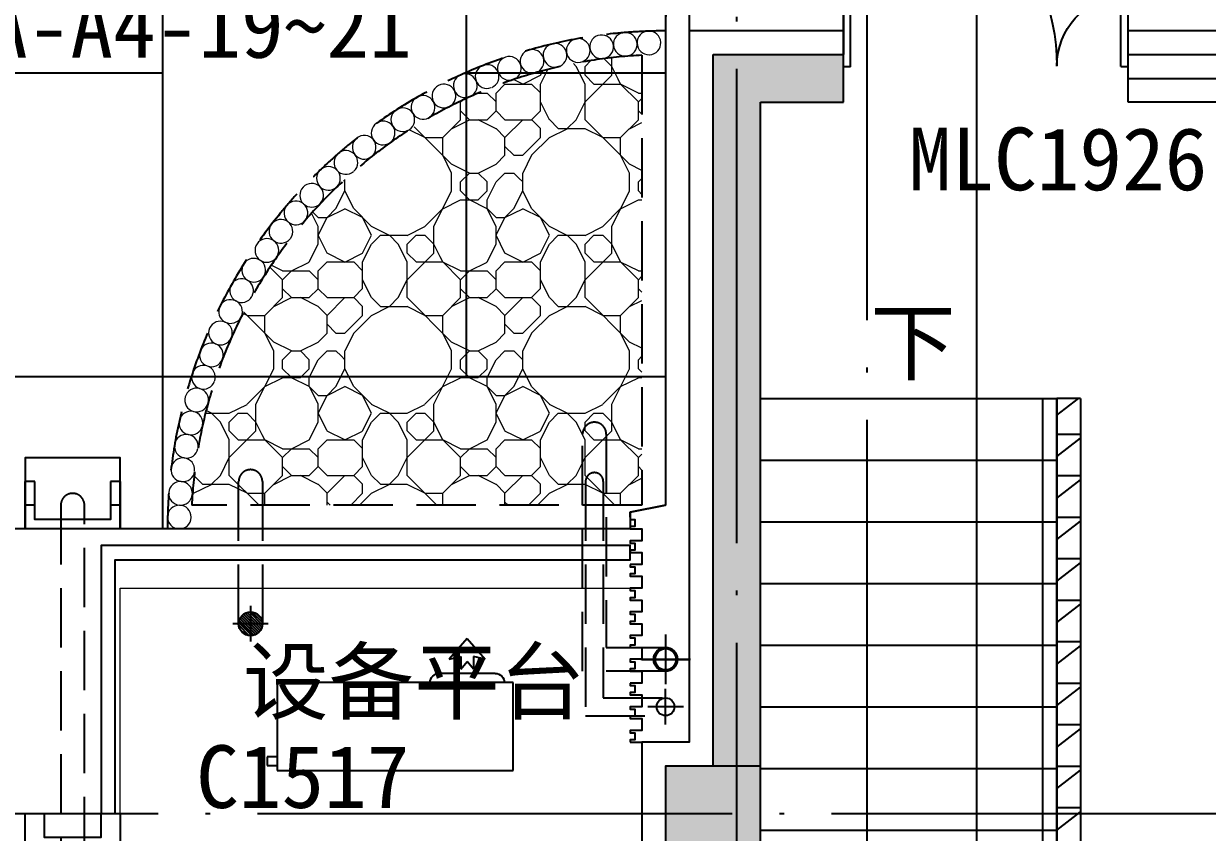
# Model space of a CAD drawing. Extents: x -46233 to 84150, y 109350 to 390860.
# Drawn here: x 13496 to 18487, y 129920 to 133331 of the extents above; entities that cross this region are included whole.
import ezdxf
from ezdxf.xclip import XClip

# ---------------------------------------------------------------- set-up
doc = ezdxf.new("R2010")
doc.units = 0
doc.header["$LTSCALE"] = 1000
doc.header["$MEASUREMENT"] = 0
doc.header["$XCLIPFRAME"] = 0
doc.linetypes.add('3#-轴线$1$DOTE', pattern=[2.42, 2, -0.2, 0.02, -0.2])
doc.linetypes.add('DASH', pattern=[0.35, 0.25, -0.1])
doc.layers.get('Defpoints').update_dxf_attribs({"color": 4, "linetype": 'DASH'})
for name, color, linetype in [('$0$A-DRAN-SYMB', 243, 'Continuous'), ('$1$A-DRAN-SYMB', 243, 'Continuous'), ('125-MC编号-首层$0$A-ANNO-TEXT', 255, 'Continuous'), ('125-北侧门头$0$125-北侧门头$0$A-00-HX-113-wall-01Y$0$HRAL', 31, 'Continuous'), ('125-北侧门头$0$125-北侧门头$0$A-DRAN-SYMB', 243, 'Continuous'), ('125-北侧门头$0$125-北侧门头$0$A-FLOR-UNDR', 177, 'Continuous'), ('125-北侧门头$0$125-北侧门头$0$造甲村-建筑200户型底图$0$A-FURN', 8, 'Continuous'), ('125-核心筒-首层南入$0$A-COLU-CONC', 7, 'Continuous'), ('125-核心筒-首层南入$0$A-COLU-CONC-HATC', 204, 'Continuous'), ('125-核心筒-首层南入$0$A-DOOR', 51, 'Continuous'), ('125-核心筒-首层南入$0$A-FLOR-STRS', 51, 'Continuous'), ('125-核心筒-首层南入$0$A-WALL-BLOK', 131, 'Continuous'), ('125-核心筒-首层南入$0$A-WALL-CONC', 9, 'Continuous'), ('125-核心筒-首层南入$0$A-WALL-INSL', 241, 'Continuous'), ('3#-轴线$1$A-ANNO-DOTE', 10, '3#-轴线$1$DOTE'), ('3#楼首层线脚$0$$0$造甲村-建筑200户型底图$0$A-FURN', 8, 'Continuous'), ('3#楼首层线脚$0$A-00-HX-113-wall-01Y$0$HRAL', 31, 'Continuous'), ('3#楼首层线脚$0$A-FLOR-HRAL', 71, 'Continuous'), ('A-ANNO-NOTE', 3, 'Continuous'), ('A-ANNO-TEXT', 255, 'Continuous'), ('A-DRAN-SYMB', 243, 'Continuous'), ('A-FLOR-STRS', 51, 'Continuous'), ('PUB_HATCH', 8, 'Continuous'), ('公区-MC编号-首$0$A-ANNO-TEXT', 255, 'Continuous'), ('公区-文字-首$0$A-ANNO-SYMB', 3, 'Continuous'), ('公区-文字-首$0$A-ANNO-TEXT', 7, 'Continuous'), ('铺装$0$$0$绿化轮廓', 67, 'Continuous')]:
    doc.layers.add(name, color=color, linetype=linetype)
doc.layers.add('3#楼首层线脚$0$A-00-15-1#-PM-2F$0$00-装饰-看', color=46, linetype='Continuous', lineweight=5)
doc.layers.add('A-00-装饰看线-251', color=251, linetype='Continuous', lineweight=5)
doc.styles.add('125-MC编号-首层$0$Standard', font='')
doc.styles.add('_TCH_DIM', font='')
doc.styles.add('公区-MC编号-首$0$Standard', font='')
doc.styles.add('公区-文字-首$0$_TCH_DIM', font='')
doc.styles.add('公区-文字-首$0$Standard', font='')
doc.styles.get('125-MC编号-首层$0$Standard').set_extended_font_data('SimSun')
doc.styles.get('_TCH_DIM').set_extended_font_data('SimSun')
doc.styles.get('公区-MC编号-首$0$Standard').set_extended_font_data('SimSun')
doc.styles.get('公区-文字-首$0$_TCH_DIM').set_extended_font_data('SimSun')
doc.styles.get('公区-文字-首$0$Standard').set_extended_font_data('SimSun')

# ---------------------------------------------------------------- blocks, each defined once
blk = doc.blocks.new('125-北侧门头$0$125-北侧门头$0$DDDA$C0A4D4CDB')
at = {"color": 0}
for p, q in [((193.3, 556.5), (117.4, 469)), ((193.3, 556.5), (269.2, 469)), ((117.4, 469), (166.5, 480.6)), ((166.5, 480.6), (166.5, 426.2)), ((166.5, 426.2), (193.3, 459.5)), ((220.1, 426.2), (193.3, 459.5)), ((220.1, 480.6), (220.1, 426.2)), ((269.2, 469), (220.1, 480.6)), ((75.1, 408.7), (311.5, 408.7)), ((0, 0), (0, 370)), ((0, 370), (995, 370)), ((995, 370), (995, 0)), ((995, 57.2), (1037.4, 57.2)), ((1037.4, 57.2), (1037.4, 20.2)), ((995, 0), (0, 0)), ((1037.4, 20.2), (995, 20.2))]:
    blk.add_line(p, q, dxfattribs=at)
for centre, start_param, end_param in [((75.1, 370), 0.785398, 2.356194), ((311.5, 370), 5.497787, 7.068583)]:
    blk.add_ellipse(centre, major_axis=(27.3, 27.3), ratio=1, start_param=start_param, end_param=end_param, dxfattribs=at)
blk = doc.blocks.new('125-北侧门头')
at = {"layer": '125-北侧门头$0$125-北侧门头$0$A-DRAN-SYMB'}
h = blk.add_hatch(dxfattribs=at)
h.set_pattern_fill('ANSI31', color=256, scale=5, angle=270, style=0)
h.set_pattern_definition([(315, (-58418.732, -6432.753), (5.6126601, 5.6126601), [])])
edge = h.paths.add_edge_path()
edge.add_arc((3900, -1850), 25, 0, 360)
at = {"layer": '125-北侧门头$0$125-北侧门头$0$A-00-HX-113-wall-01Y$0$HRAL'}
for points in [[(4150, 2300), (4150, 2320), (-300, 2320), (-300, 2300)], [(2400, 300), (2400, 500), (2380, 500), (2350, 350), (2350, 300)], [(3920, 400), (3910, 400), (3910, 380), (3880, 380), (3880, 400), (3870, 400), (3870, 350), (3820, 350), (3820, 400), (3810, 400), (3810, 380), (3780, 380), (3780, 400), (3770, 400), (3770, 350), (3720, 350), (3720, 400), (3710, 400), (3710, 380), (3680, 380), (3680, 400), (3670, 400), (3670, 350), (3620, 350), (3620, 400), (3610, 400), (3610, 380), (3580, 380), (3580, 400), (3570, 400), (3570, 350), (3520, 350), (3520, 400), (3510, 400), (3510, 380), (3480, 380), (3480, 400), (3470, 400), (3470, 350), (2850, 350), (2850, 400), (2840, 400), (2840, 380), (2810, 380), (2810, 400), (2800, 400), (2800, 350), (2750, 350), (2750, 400), (2740, 400), (2740, 380), (2710, 380), (2710, 400), (2700, 400), (2700, 350), (2650, 350), (2650, 400), (2640, 400), (2640, 380), (2610, 380), (2610, 400), (2600, 400), (2600, 350), (2550, 350), (2550, 400), (2540, 400), (2540, 380), (2510, 380), (2510, 400), (2500, 400), (2500, 350), (2450, 350), (2450, 400), (2440, 400), (2440, 380), (2410, 380), (2410, 400), (2400, 400)], [(-200, 300), (-300, 300), (-300, -1800)], [(-200.7, 300), (450, 300), (450, 200), (-200.7, 200)], [(-200.7, 300), (-200.7, 200)], [(4048.5, -100), (4148.7, -100), (4148.7, 300), (2350, 300), (2350, 200), (4048.5, 200), (4048.5, 200), (4048.5, -100)], [(4148.7, -100), (4148.7, -1650)], [(2999.3, -1750), (4048.5, -1750), (4048.5, -2050), (4148.7, -2050), (4148.7, -1650), (2999.3, -1650)], [(-450, -1850), (-450, -1850), (-450, -1830), (-300, -1800), (-300, -1800)], [(-450, -1850), (-450, -1860), (-430, -1860), (-430, -1890), (-450, -1890), (-450, -1900), (-400, -1900), (-400, -1950), (-450, -1950), (-450, -1960), (-430, -1960), (-430, -1990), (-450, -1990), (-450, -2000), (-400, -2000), (-400, -2050), (-450, -2050)], [(-450, -2050), (-450, -2060), (-430, -2060), (-430, -2090), (-450, -2090), (-450, -2100), (-400, -2100), (-400, -2150), (-450, -2150), (-450, -2160), (-430, -2160), (-430, -2190), (-450, -2190), (-450, -2200), (-400, -2200), (-400, -2250), (-450, -2250), (-450, -2260), (-430, -2260), (-430, -2290), (-450, -2290), (-450, -2300), (-400, -2300), (-400, -2350), (-450, -2350), (-450, -2360), (-430, -2360), (-430, -2390), (-450, -2390), (-450, -2400), (-400, -2400), (-400, -2450), (-450, -2450), (-450, -2460), (-430, -2460), (-430, -2490), (-450, -2490), (-450, -2500), (-400, -2500), (-400, -2550), (-450, -2550)], [(4148.7, -2050), (4148.7, -3100)], [(-450, -2550), (-450, -2560), (-430, -2560), (-430, -2590), (-450, -2590), (-450, -2600), (-400, -2600), (-400, -2650), (-450, -2650), (-450, -2660), (-430, -2660), (-430, -2690), (-450, -2690), (-450, -2700), (-400, -2700), (-400, -2750), (-450, -2750), (-450, -2760), (-430, -2760), (-430, -2790), (-450, -2790), (-450, -2800)], [(-450, -2800), (-400, -2800), (-400, -3400)], [(4048.5, -3400), (4048.5, -3100), (4148.7, -3100), (4148.7, -3400)]]:
    blk.add_lwpolyline(points, dxfattribs=at)
for points in [[(-300, 2300), (4150, 2300), (4150, 300), (-300, 300)], [(4148.7, -180), (4148.7, -150), (4098.7, -150), (4098.6, -180)], [(4148.7, -280), (4148.7, -250), (4098.7, -250), (4098.6, -280)], [(4148.7, -380), (4148.7, -350), (4098.7, -350), (4098.6, -380)], [(4148.7, -480), (4148.7, -450), (4098.7, -450), (4098.6, -480)], [(4148.7, -580), (4148.7, -550), (4098.7, -550), (4098.6, -580)], [(4148.7, -680), (4148.7, -650), (4098.7, -650), (4098.6, -680)], [(4148.7, -780), (4148.7, -750), (4098.7, -750), (4098.6, -780)], [(4148.7, -880), (4148.7, -850), (4098.7, -850), (4098.6, -880)], [(4148.7, -980), (4148.7, -950), (4098.7, -950), (4098.6, -980)], [(4148.7, -1080), (4148.7, -1050), (4098.7, -1050), (4098.6, -1080)], [(4148.7, -1180), (4148.7, -1150), (4098.7, -1150), (4098.6, -1180)], [(4148.7, -1280), (4148.7, -1250), (4098.7, -1250), (4098.6, -1280)], [(4148.7, -1380), (4148.7, -1350), (4098.7, -1350), (4098.6, -1380)], [(4148.7, -1480), (4148.7, -1450), (4098.7, -1450), (4098.6, -1480)], [(4148.7, -1580), (4148.7, -1550), (4098.7, -1550), (4098.6, -1580)], [(4148.7, -2130), (4148.7, -2100), (4098.7, -2100), (4098.6, -2130)], [(4148.7, -2230), (4148.7, -2200), (4098.7, -2200), (4098.6, -2230)], [(4148.7, -2330), (4148.7, -2300), (4098.7, -2300), (4098.6, -2330)], [(4148.7, -2430), (4148.7, -2400), (4098.7, -2400), (4098.6, -2430)], [(4148.7, -2530), (4148.7, -2500), (4098.7, -2500), (4098.6, -2530)], [(4148.7, -2630), (4148.7, -2600), (4098.7, -2600), (4098.6, -2630)], [(4148.7, -2730), (4148.7, -2700), (4098.7, -2700), (4098.6, -2730)], [(4148.7, -2830), (4148.7, -2800), (4098.7, -2800), (4098.6, -2830)], [(4148.7, -2930), (4148.7, -2900), (4098.7, -2900), (4098.6, -2930)], [(4148.7, -3030), (4148.7, -3000), (4098.7, -3000), (4098.6, -3030)]]:
    blk.add_lwpolyline(points, close=True, dxfattribs=at)
at = {"layer": '125-北侧门头$0$125-北侧门头$0$A-00-HX-113-wall-01Y$0$HRAL', "elevation": 0}
for points in [[(4150, 300), (4150, 600), (4120, 600), (4120, 500), (3980, 500), (3980, 600), (3950, 600), (3950, 300), (3920, 300)], [(3950, 450), (3920, 450), (3920, 300)]]:
    blk.add_lwpolyline(points, dxfattribs=at)
at = {"layer": '125-北侧门头$0$125-北侧门头$0$A-DRAN-SYMB'}
blk.add_circle((3900, -1850), 25, dxfattribs=at)
at = {"layer": '125-北侧门头$0$125-北侧门头$0$A-FLOR-UNDR'}
for points in [[(3000, -1650), (4048.5, -1650), (4048.5, 200), (3000, 200)], [(3000, -1650), (3748.5, -1650), (3748.5, -100), (3000, -100)]]:
    blk.add_lwpolyline(points, close=True, dxfattribs=at)
blk.add_lwpolyline([(2999.3, -1950), (3252.2, -329.7), (3748.5, -100)], dxfattribs=at)
at = {"layer": '125-北侧门头$0$125-北侧门头$0$造甲村-建筑200户型底图$0$A-FURN', "ltscale": 0.1, "extrusion": (0, 0, -1), "xscale": -1, "zscale": -1, "rotation": 90}
blk.add_blockref('125-北侧门头$0$125-北侧门头$0$DDDA$C0A4D4CDB', (-3329.7, -1858.4), dxfattribs=at)
blk = doc.blocks.new('125-核心筒-首层南入$0$$DorLib2D$00000225')
at = {"color": 0}
for p, q in [((0.475, -0.0014), (0.475, 0.7521)), ((0.475, 0.7521), (0.5, 0.7521)), ((0.5, -0.0014), (0.5, 0.7521)), ((-0.5, 0), (-0.5, 0.252)), ((-0.475, 0.252), (-0.5, 0.252)), ((-0.475, 0), (-0.475, 0.252)), ((-0.475, 0), (-0.5, 0)), ((0.475, -0.0014), (0.5, -0.0014))]:
    blk.add_line(p, q, dxfattribs=at)
for centre, radius, start, end in [((0.5046, -0.0019), 0.7546, 92.2493, 179.7238), ((-0.5008, 0.0026), 0.2508, 359.7899, 84.0974)]:
    blk.add_arc(centre, radius, start, end, dxfattribs=at)
blk = doc.blocks.new('125-核心筒-首层南入$0$$WINLIB2D$00000001')
at = {"color": 0}
for points in [[(-0.5, 0.5), (-0.5, -0.5)], [(-0.5, 0.5), (0.5, 0.5)], [(0.5, -0.5), (0.5, 0.5)], [(0.5, 0.1667), (-0.5, 0.1667)], [(0.5, -0.1667), (-0.5, -0.1667)], [(-0.5, -0.5), (0.5, -0.5)]]:
    blk.add_lwpolyline(points, dxfattribs=at)
blk = doc.blocks.new('_FZH')
blk.add_lwpolyline([(-0.5, -0.5), (0.5, -0.5), (0.5, 0.5), (-0.5, 0.5)], close=True)
at = {"layer": 'PUB_HATCH'}
blk.add_solid([(-0.5, -0.5), (0.5, -0.5), (-0.5, 0.5), (0.5, 0.5)], dxfattribs=at)
blk = doc.blocks.new('125-核心筒-首层南入')
at = {"layer": '125-核心筒-首层南入$0$A-COLU-CONC-HATC'}
for points in [[(-1850, 10800), (-1650, 10600), (-1300, 10600), (-1300, 10800)], [(-1850, 7800), (-1650, 7800), (-1650, 10600), (-1850, 10800)]]:
    blk.add_hatch(color=256, dxfattribs=at).paths.add_polyline_path(points)
h = blk.add_hatch(dxfattribs=at)
h.set_pattern_fill('空心砖', color=256, scale=50, style=0)
h.set_pattern_definition([(0, (0, 0), (0, 175), []), (37.875, (200, 0), (-84.8076, 109.0383), []), (90, (200, 0), (-225, 1e-14), [])])
h.paths.add_polyline_path([(-400, 9350), (-400, 7050), (-333.3, 7050), (-300, 7100), (-300, 9350)])
at = {"layer": '125-核心筒-首层南入$0$A-FLOR-STRS'}
for p, q in [((-1650, 5450), (-1650, 9350)), ((-1650, 9350), (-400, 9350)), ((-460, 5450), (-460, 9350)), ((-460, 9350), (-400, 9350)), ((-400, 5450), (-400, 9350)), ((-400, 5450), (-400, 9350)), ((-1650, 9090), (-400, 9090)), ((-1650, 8830), (-400, 8830)), ((-1650, 8570), (-400, 8570)), ((-1650, 8310), (-400, 8310)), ((-1650, 8050), (-400, 8050)), ((-1650, 7790), (-400, 7790)), ((-1650, 7530), (-400, 7530))]:
    blk.add_line(p, q, dxfattribs=at)
at = {"layer": '125-核心筒-首层南入$0$A-WALL-BLOK'}
for p, q in [((-400, 9350), (-400, 7050)), ((-300, 9350), (-400, 9350)), ((-300, 9350), (-300, 7100))]:
    blk.add_line(p, q, dxfattribs=at)
at = {"layer": '125-核心筒-首层南入$0$A-WALL-CONC'}
for p, q in [((-1850, 10800), (-1300, 10800)), ((-1850, 7800), (-1850, 10800)), ((-1300, 10600), (-1300, 10800)), ((-1650, 10600), (-1300, 10600)), ((-1650, 7800), (-1650, 10600))]:
    blk.add_line(p, q, dxfattribs=at)
at = {"layer": '125-核心筒-首层南入$0$A-WALL-INSL'}
blk.add_line((-1300, 10900), (-1300, 10800), dxfattribs=at)
blk.add_lwpolyline([(-1300, 10800), (-1300, 10900), (-1950, 10900), (-1950, 7900), (-2150, 7900), (-2150, 7300), (-2650, 7300)], dxfattribs=at)
blk.add_blockref('125-北侧门头', (-1750, 10700))
at = {"layer": '125-核心筒-首层南入$0$A-COLU-CONC', "xscale": 400, "yscale": 800, "zscale": 800}
blk.add_blockref('_FZH', (-1850, 7400), dxfattribs=at)
at = {"layer": '125-核心筒-首层南入$0$A-DOOR', "zscale": 300}
for name, p, xscale, yscale in [('125-核心筒-首层南入$0$$DorLib2D$00000225', (-700, 10750), -1200, 1200), ('125-核心筒-首层南入$0$$WINLIB2D$00000001', (250, 10750), -700, 300)]:
    blk.add_blockref(name, p, dxfattribs=dict(at, xscale=xscale, yscale=yscale))
blk = doc.blocks.new('公区-文字-首')
at = {"layer": '公区-文字-首$0$A-ANNO-SYMB'}
blk.add_lwpolyline([(-1024.3, 9350, 0, 0, 0), (-1024.3, 5450, 0, 80, 0), (-1024.3, 5750, 0, 0, 0)], format="xyseb", dxfattribs=at)
at = {"layer": '公区-文字-首$0$A-ANNO-TEXT', "color": 7, "style": '公区-文字-首$0$_TCH_DIM'}
blk.add_text('下', height=264.3, dxfattribs=at).set_placement((-1187.5, 9455))
at = {"layer": '公区-文字-首$0$A-ANNO-TEXT', "style": '公区-文字-首$0$Standard'}
blk.add_text('设备平台', height=264.35, dxfattribs=at).set_placement((-3831.5, 8024.2))
blk = doc.blocks.new('125-MC编号-首层')
at = {"layer": '125-MC编号-首层$0$A-ANNO-TEXT', "color": 2, "style": '125-MC编号-首层$0$Standard'}
blk.add_text('C1517', height=264.35, dxfattribs=at).set_placement((-4029.2, 7623.2, 0))
blk = doc.blocks.new('3#-1F')
for name in ['公区-文字-首', '125-核心筒-首层南入', '125-MC编号-首层']:
    blk.add_blockref(name, (10450, -7100))
blk = doc.blocks.new('3#-轴线')
at = {"layer": '3#-轴线$1$A-ANNO-DOTE'}
for points in [[(8700, -3200), (8700, 5500)], [(9250, -7100), (9250, 5500)], [(-3000, 500), (45757.3, 500)]]:
    blk.add_lwpolyline(points, dxfattribs=at)
blk = doc.blocks.new('公区-MC编号-首')
at = {"layer": '公区-MC编号-首$0$A-ANNO-TEXT', "color": 2, "style": '公区-MC编号-首$0$Standard'}
blk.add_text('MLC1926', height=264.35, dxfattribs=at).set_placement((-1024.8, 10228))
blk = doc.blocks.new('3#楼首层线脚$0$$0$DDDA$C0A4D4CDB')
at = {"color": 0}
for p, q in [((193.3, 556.5), (117.4, 469)), ((193.3, 556.5), (269.2, 469)), ((117.4, 469), (166.5, 480.6)), ((166.5, 480.6), (166.5, 426.2)), ((166.5, 426.2), (193.3, 459.5)), ((220.1, 426.2), (193.3, 459.5)), ((220.1, 480.6), (220.1, 426.2)), ((269.2, 469), (220.1, 480.6)), ((75.1, 408.7), (311.5, 408.7)), ((0, 0), (0, 370)), ((0, 370), (995, 370)), ((995, 370), (995, 0)), ((995, 57.2), (1037.4, 57.2)), ((1037.4, 57.2), (1037.4, 20.2)), ((995, 0), (0, 0)), ((1037.4, 20.2), (995, 20.2))]:
    blk.add_line(p, q, dxfattribs=at)
for centre, start_param, end_param in [((75.1, 370), 0.785398, 2.356194), ((311.5, 370), 5.497787, 7.068583)]:
    blk.add_ellipse(centre, major_axis=(27.3, 27.3), ratio=1, start_param=start_param, end_param=end_param, dxfattribs=at)
blk = doc.blocks.new('3#楼首层线脚')
at = {"layer": '3#楼首层线脚$0$A-00-15-1#-PM-2F$0$00-装饰-看', "linetype": 'ByBlock'}
for points in [[(-2200, 8800), (-10649.2, 8800), (-10649.2, 7400)], [(-4350, 7550), (-4350, 8550.1), (-2200, 8550)]]:
    blk.add_lwpolyline(points, dxfattribs=at)
at = {"layer": '3#楼首层线脚$0$A-00-HX-113-wall-01Y$0$HRAL'}
blk.add_lwpolyline([(-4750, 7320), (-4750, 7600), (-4670, 7600), (-4670, 7500), (-4430, 7500), (-4430, 7600), (-4350, 7600), (-4350, 7320)], dxfattribs=at)
at = {"layer": '3#楼首层线脚$0$A-FLOR-HRAL'}
blk.add_lwpolyline([(-4370, 7600), (-4370, 8670.1), (-2200, 8670), (-2200, 8730), (-4430, 8730.1), (-4430, 7600)], dxfattribs=at)
at = {"layer": '3#楼首层线脚$0$$0$造甲村-建筑200户型底图$0$A-FURN', "ltscale": 0.1, "extrusion": (0, 0, -1), "zscale": -1}
blk.add_blockref('3#楼首层线脚$0$$0$DDDA$C0A4D4CDB', (2693.1, 7781.7), dxfattribs=at)
blk = doc.blocks.new('铺装')
at = {"layer": '铺装$0$$0$绿化轮廓'}
h = blk.add_hatch(dxfattribs=at)
h.set_pattern_fill('拼花地砖03', color=252, scale=800)
h.set_pattern_definition([(0, (0, 0), (3840, 1280), [5120, -1280]), (90, (0, -1280), (-1280, 3840), [5120, -1280])])
h.paths.add_polyline_path([(525334049.6, 299513380), (525329600.9, 299513380), (525329600.9, 299507760), (525313498.3, 299507760), (525313499, 299513380), (525309050.3, 299513380), (525309049.6, 299509259.8), (525308899.6, 299509230), (525308899.6, 299509159.9), (525300450.4, 299509159.9), (525300450.4, 299507759.9), (525300429.6, 299507759.9), (525300429.6, 299507560.9), (525297899.6, 299507560.9), (525297899.6, 299510560), (525305649.6, 299510560), (525305649.6, 299513380), (525314849.6, 299513380), (525314849.7, 299510660.9), (525328249.7, 299510660.9), (525328249.6, 299513380), (525337449.6, 299513380), (525337449.6, 299510760.9), (525345949.6, 299510760.9), (525345949.6, 299509159.9), (525334199.6, 299509159.9), (525334199.6, 299509230), (525334049.6, 299509260)])
at = {"layer": '铺装$0$$0$绿化轮廓', "color": 252}
blk.add_lwpolyline([(525329600.9, 299507760), (525313498.3, 299507760), (525313499, 299513380), (525309050.3, 299513380), (525309049.6, 299509259.8), (525308899.6, 299509230), (525308899.6, 299509159.9), (525300450.4, 299509159.9), (525300450.4, 299507759.9), (525300429.6, 299507759.9), (525300429.6, 299507560.9), (525297899.6, 299507560.9), (525297899.6, 299510560), (525305649.6, 299510560), (525305649.6, 299513380), (525314849.6, 299513380), (525314849.7, 299510660.9), (525328249.7, 299510660.9)], dxfattribs=at)
blk = doc.blocks.new('*U98')
blk.add_arc((0, 0.6), 50, 271.3976, 268.9843)
blk = doc.blocks.new('*U99')
at = {"layer": 'A-00-装饰看线-251', "color": 0, "linetype": 'ByBlock', "lineweight": -2, "transparency": 16777216}
for p, rotation in [((7630, 3792.9), 4.757155611758169), ((7729.8, 3798.8), 1.962312798387175), ((7333.9, 3746.3), 13.14168405186975), ((7431.8, 3766.7), 10.34684123849915), ((7530.6, 3782.2), 7.551998425128726), ((7141.7, 3691.4), 18.73136967861041), ((7237.1, 3721.2), 15.93652686524017), ((7047.8, 3657), 21.52621249198086), ((6955.7, 3618.1), 24.32105530535139), ((6777.7, 3526.9), 29.91074093209222), ((6865.6, 3574.7), 27.11589811872181), ((6692.3, 3475), 32.70558374546264), ((6609.5, 3418.9), 35.50042655883331), ((6529.6, 3358.9), 38.29526937220385), ((6452.6, 3295), 41.09011218557414), ((6378.9, 3227.5), 43.88495499894469), ((6308.5, 3156.4), 46.67979781231523), ((6241.7, 3082), 49.47464062568577), ((6178.6, 3004.5), 52.26948343905633), ((6119.4, 2923.9), 55.06432625242687), ((6064.1, 2840.6), 57.85916906579767), ((6013, 2754.6), 60.65401187916821), ((5966.2, 2666.3), 63.44885469253877), ((5923.7, 2575.8), 66.24369750590918), ((5885.6, 2483.3), 69.03854031927958), ((5852.1, 2389.1), 71.83338313265025), ((5823.3, 2293.4), 74.62822594602082), ((5799.1, 2196.3), 77.42306875939136), ((5779.8, 2098.3), 80.2179115727619), ((5765.2, 1999.3), 83.01275438613258), ((5755.4, 1899.8), 85.80759719950314), ((5750.6, 1799.9), 88.60244001287354)]:
    blk.add_blockref('*U98', p, dxfattribs=dict(at, rotation=rotation))
blk = doc.blocks.new('gtvt')
at = {"layer": 'A-00-装饰看线-251'}
h = blk.add_hatch(dxfattribs=at)
h.set_pattern_fill('卵石砌体', color=256, scale=100)
h.set_pattern_definition([(0, (1125, -49.96), (0, 750), [37.5, -112.5, 37.5, -562.5]), (0, (1312.5, 25.04), (0, 750), [37.5, -712.5]), (0, (937.5, 100.04), (0, 750), [75, -675]), (0, (750, 137.54), (0, 750), [112.5, -637.5]), (0, (1125, 175.04), (0, 750), [75, -75, 112.5, -487.5]), (0, (1087.5, 287.54), (0, 750), [112.5, -637.5]), (0, (900, 325.04), (0, 750), [112.5, -262.5, 112.5, -262.5]), (0, (750, 437.54), (0, 750), [112.5, -37.5, 37.5, -562.5]), (0, (1237.5, 512.54), (0, 750), [37.5, -712.5]), (0, (1087.5, 587.54), (0, 750), [75, -675]), (90, (600, 625.04), (-750, 5e-14), [75, -675]), (90, (675, 100.04), (-750, 5e-14), [37.5, -75, 112.5, -525]), (90, (862.5, 175.04), (-750, 5e-14), [150, -37.5, 37.5, -525]), (90, (975, 362.54), (-750, 5e-14), [112.5, -637.5]), (90, (1012.5, 25.04), (-750, 5e-14), [75, -675]), (90, (1050, 625.04), (-750, 5e-14), [75, -675]), (90, (1087.5, 175.04), (-750, 5e-14), [75, -375, 37.5, -262.5]), (90, (1200, 550.04), (-750, 5e-14), [37.5, -37.5, 37.5, -637.5]), (90, (1237.5, 212.54), (-750, 5e-14), [75, -112.5, 75, -487.5]), (90, (1275, 25.04), (-750, 5e-14), [75, -675]), (45, (637.5, 25.04), (0, 750), [106.066, -212.132, 159.1, -583.363]), (45, (600, 25.04), (0, 750), [106.066, -954.594]), (45, (1012.5, 100.04), (0, 750), [106.066, -954.594]), (45, (937.5, 475.04), (0, 750), [106.066, -954.594]), (45, (1275, 100.04), (0, 750), [106.066, -954.594]), (45, (637.5, 175.04), (0, 750), [53.033, -1007.63]), (45, (712.5, 400.04), (0, 750), [53.03, -1007.63]), (45, (787.5, 137.54), (0, 750), [53.033, -1007.63]), (45, (862.5, 400.04), (0, 750), [53.03, -1007.63]), (45, (1087.5, 250.04), (0, 750), [53.03, -1007.63]), (45, (1087.5, 662.54), (0, 750), [53.03, -1007.63]), (45, (1162.5, 587.54), (0, 750), [53.03, -1007.63]), (45, (1200, 175.04), (0, 750), [53.03, -1007.63]), (45, (1237.5, -12.46), (0, 750), [53.03, -1007.63]), (45, (1237.5, 287.54), (0, 750), [53.03, -1007.63]), (45, (1237.5, 662.54), (0, 750), [53.03, -1007.63]), (45, (1275, 512.54), (0, 750), [53.03, -1007.63]), (135, (1125, 587.54), (-750, 4e-14), [53.03, -1007.63]), (135, (1200, 662.54), (-750, 4e-14), [53.03, -1007.63]), (135, (1237.5, 512.54), (-750, 4e-14), [53.03, -1007.63]), (135, (1350, 662.54), (-750, 4e-14), [53.03, -1007.63]), (135, (975, 400.04), (-750, 4e-14), [53.03, -1007.63]), (135, (900, 325.04), (-750, 4e-14), [53.03, -1007.63]), (135, (675, 137.54), (-750, 4e-14), [53.033, -1007.63]), (135, (750, 137.54), (-750, 4e-14), [53.033, -1007.63]), (135, (825, 400.04), (-750, 4e-14), [53.03, -1007.63]), (135, (675, 287.54), (-750, 4e-14), [53.033, -1007.63]), (135, (1125, 175.04), (-750, 4e-14), [53.03, -1007.63]), (135, (1237.5, 250.04), (-750, 4e-14), [53.03, -1007.63]), (135, (1275, 100.04), (-750, 4e-14), [53.03, -1007.63]), (135, (1275, 175.04), (-750, 4e-14), [53.03, -1007.63]), (135, (1312.5, 25.04), (-750, 4e-14), [53.03, -1007.63]), (135, (712.5, 475.04), (-750, 4e-14), [106.066, -954.594]), (135, (1087.5, 250.04), (-750, 4e-14), [106.066, -954.594]), (135, (1050, -12.46), (-750, 4e-14), [265.165, -795.495]), (26.565, (600, 325.04), (750, 6e-06), [83.85, -1593.2]), (26.565, (712.5, 100.04), (750, 6e-06), [83.85, -1593.2]), (26.565, (862.5, 437.54), (750, 6e-06), [83.85, -1593.2]), (26.565, (1162.5, -49.96), (750, 6e-06), [83.85, -1593.2]), (26.565, (1050, 137.54), (750, 6e-06), [83.85, -1593.2]), (26.565, (1125, 287.54), (750, 6e-06), [83.85, -1593.2]), (26.565, (1012.5, 550.04), (750, 6e-06), [83.85, -1593.2]), (26.565, (1275, 512.54), (750, 6e-06), [83.85, -1593.2]), (63.435, (675, 325.04), (7e-07, 750), [83.85, -1593.2]), (63.435, (675, 362.54), (7e-07, 750), [83.85, -1593.2]), (63.435, (975, 475.04), (7e-07, 750), [167.7, -1509.35]), (63.435, (1237.5, 437.54), (7e-07, 750), [83.85, -1593.2]), (63.435, (1200, 325.04), (7e-07, 750), [83.85, -1593.2]), (63.435, (825, 175.04), (7e-07, 750), [83.85, -1593.2]), (63.435, (1200, 587.54), (7e-07, 750), [83.85, -1593.2]), (63.435, (1312.5, 550.04), (7e-07, 750), [83.85, -1593.2]), (116.565, (637.5, 550.04), (-6e-06, 750), [83.85, -1593.2]), (116.565, (1050, -49.96), (-6e-06, 750), [83.85, -1593.2]), (116.565, (712.5, 437.54), (-6e-06, 750), [83.85, -1593.2]), (116.565, (1275, 362.54), (-6e-06, 750), [83.85, -1593.2]), (116.565, (1012.5, 325.04), (-6e-06, 750), [83.85, -1593.2]), (116.565, (1237.5, 475.04), (-6e-06, 750), [83.85, -1593.2]), (116.565, (862.5, 325.04), (-6e-06, 750), [83.85, -1593.2]), (116.565, (712.5, 175.04), (-6e-06, 750), [83.85, -1593.2]), (153.435, (675, 512.54), (-750, 7e-07), [83.85, -1593.2]), (153.435, (937.5, 100.04), (-750, 7e-07), [83.85, -1593.2]), (153.435, (787.5, 437.54), (-750, 7e-07), [83.85, -1593.2]), (153.435, (1237.5, 137.54), (-750, 7e-07), [83.85, -1593.2]), (153.435, (1125, -49.96), (-750, 7e-07), [83.85, -1593.2]), (153.435, (1200, 550.04), (-750, 7e-07), [83.85, -1593.2]), (153.435, (1087.5, 287.54), (-750, 7e-07), [83.85, -1593.2]), (153.435, (675, 512.54), (-750, 7e-07), [83.85, -1593.2]), (153.435, (1350, 325.04), (-750, 7e-07), [83.85, -1593.2]), (243.435, (637.5, 25.04), (-7e-07, -750), [83.85, -1593.2])])
edge = h.paths.add_edge_path()
edge.add_arc((8400, 1700), 2000.1, 92.8659, 177.1341, ccw=False)
edge.add_line((8300, 3697.5), (8300, 1800))
edge.add_line((8300, 1800), (6402.4, 1800))
at = {"layer": 'A-FLOR-STRS', "linetype": 'DASH'}
blk.add_lwpolyline([(6299.9, 1700, -0.414214), (8400, 3800), (8400, 1800), (8250, 1770), (8250, 1700)], format="xyb", close=True, dxfattribs=at)
at = {"layer": 'Defpoints', "linetype": 'DASH'}
blk.add_lwpolyline([(6402.4, 1800, -0.385207), (8300, 3697.5), (8300, 1800)], format="xyb", close=True, dxfattribs=at)
blk.add_blockref('铺装', (-525300649.6, -299507460))
at = {"layer": 'A-00-装饰看线-251'}
blk.add_blockref('*U99', (600, -50), dxfattribs=at)
blk = doc.blocks.new('雨水管')
at = {"layer": 'A-DRAN-SYMB'}
for p, q in [((100, 105), (100, -105)), ((-5, 0), (205, 0))]:
    blk.add_line(p, q, dxfattribs=at)
for radius in [50, 45]:
    blk.add_circle((100, 0), radius, dxfattribs=at)
blk = doc.blocks.new('VGVBFGV')
blk.add_blockref('雨水管', (-2150, 8250))
blk = doc.blocks.new('bgfbgfb')
at = {"layer": '$0$A-DRAN-SYMB', "color": 5}
for p, q in [((0, -75), (0, 75)), ((75, 0), (-75, 0))]:
    blk.add_line(p, q, dxfattribs=at)
blk.add_circle((0, 0), 37.5, dxfattribs=at)
blk = doc.blocks.new('BGFBGV')
at = {"layer": 'A-DRAN-SYMB'}
h = blk.add_hatch(dxfattribs=at)
h.set_pattern_fill('ANSI31', color=1, scale=5, angle=270, style=0)
h.set_pattern_definition([(315, (-16202.764, -159599.999), (5.61266008, 5.61266008), [])])
edge = h.paths.add_edge_path()
edge.add_arc((0, 0), 50, 0, 360)
at = {"layer": 'A-DRAN-SYMB', "color": 1}
for p, q in [((0, 75), (0, -75)), ((75, 0), (-75, 0))]:
    blk.add_line(p, q, dxfattribs=at)
blk.add_circle((0, 0), 50, dxfattribs=at)
blk = doc.blocks.new('$1$A$C284C191B')
at = {"layer": '$1$A-DRAN-SYMB'}
for p, q in [((0, 0), (0, -200)), ((-100, -100), (100, -100))]:
    blk.add_line(p, q, dxfattribs=at)
for radius in [50, 45]:
    blk.add_circle((0, -100), radius, dxfattribs=at)
blk = doc.blocks.new('gtgfrtg')
at = {"layer": 'A-DRAN-SYMB'}
for p, q in [((100, 360), (100, 400)), ((200, 360), (200, 400)), ((100, 0), (100, 40)), ((200, 0), (200, 40))]:
    blk.add_line(p, q, dxfattribs=at)
for points in [[(0, 0), (300, 0), (300, 400), (0, 400)], [(200, 0), (0, 0), (0, 400), (200, 400)], [(200, 40), (40, 40), (40, 360), (200, 360)]]:
    blk.add_lwpolyline(points, dxfattribs=at)
blk = doc.blocks.new('vgftvgf')
at = {"layer": 'A-DRAN-SYMB', "linetype": 'DASH'}
for points in [[(-2050, 8199.9), (-2400, 8199.9), (-2400, 9199.7)], [(-2300, 9199.7), (-2300, 8299.9), (-2050, 8299.9)]]:
    blk.add_lwpolyline(points, dxfattribs=at)
at = {"layer": 'A-DRAN-SYMB', "color": 1, "linetype": 'DASH'}
for points in [[(-3850, 8399.9), (-3850, 8999.8)], [(-3750, 8999.8), (-3750, 8399.9)], [(-4600, 8899.8), (-4600, 7419.9)], [(-4500, 7419.9), (-4500, 8899.8)]]:
    blk.add_lwpolyline(points, dxfattribs=at)
at = {"layer": 'A-DRAN-SYMB', "color": 5, "linetype": 'DASH'}
for points in [[(-2387.5, 8999.7), (-2387.5, 8012.4), (-2050, 8012.4)], [(-2312.5, 8999.7), (-2312.5, 8087.4), (-2050, 8087.4)]]:
    blk.add_lwpolyline(points, dxfattribs=at)
at = {"layer": 'A-DRAN-SYMB', "linetype": 'DASH'}
blk.add_arc((-2350, 9199.7), 50, 0, 180, dxfattribs=at)
at = {"layer": 'A-DRAN-SYMB', "color": 1, "linetype": 'DASH'}
for centre in [(-3800, 8999.8), (-4550, 8899.8)]:
    blk.add_arc(centre, 50, 0, 180, dxfattribs=at)
at = {"layer": 'A-DRAN-SYMB', "color": 5, "linetype": 'DASH'}
blk.add_arc((-2350, 8999.7), 37.5, 0, 180, dxfattribs=at)
at = {"rotation": 90}
blk.add_blockref('gtgfrtg', (-4350, 8800), dxfattribs=at)
for name, p in [('BGFBGV', (-3800, 8399.9)), ('VGVBFGV', (0, 0)), ('bgfbgfb', (-2050, 8050))]:
    blk.add_blockref(name, p)
at = {"xscale": -1.000000000000002, "rotation": 90}
blk.add_blockref('$1$A$C284C191B', (-2150, 8249.9), dxfattribs=at)

msp = doc.modelspace()

# ---------------------------------------------------------------- linework, layer by layer
at = {"layer": 'A-ANNO-NOTE', "color": 1}
msp.add_line((17514.5, 123919.4), (17514.5, 133641.6), dxfattribs=at)

# ---------------------------------------------------------------- block references
ref = msp.add_blockref('gtvt', (7802.7, 129500))
XClip(ref).set_block_clipping_path([(-5302.6810596018, -19100.0000000173), (50797.3189403982, 9599.9999999827)])
for name, p in [('3#-1F', (7802.7, 129500)), ('3#-轴线', (7802.7, 129500)), ('公区-MC编号-首', (18252.7, 122400)), ('vgftvgf', (18252.7, 122400)), ('3#楼首层线脚', (18252.7, 122400))]:
    msp.add_blockref(name, p)

# ---------------------------------------------------------------- texts
at = {"layer": 'A-ANNO-TEXT', "color": 7, "style": '_TCH_DIM'}
msp.add_text('A-A4-19~21', height=264.35, dxfattribs=at).set_placement((13333.6, 133186.6))

doc.saveas('drawing.dxf')
